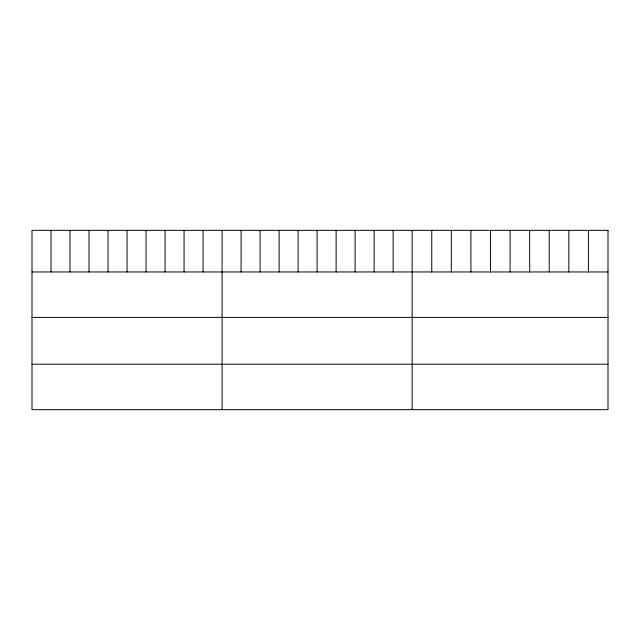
<?xml version="1.0" encoding="UTF-8"?>
<svg xmlns="http://www.w3.org/2000/svg" width="640" height="640" viewBox="0 0 640 640"><rect width="100%" height="100%" fill="white"/><g stroke="black" fill="none" stroke-linecap="round" stroke-linejoin="round"><path stroke-width="0.96" d="M32 271.952L608 271.952M32 317.392L608 317.392M32 364.216L608 364.216M588.416 230.344L588.416 271.952M568.832 230.344L568.832 271.952M549.248 230.344L549.248 271.952M529.664 230.344L529.664 271.952M510.08 230.344L510.08 271.952M490.496 230.344L490.496 271.952M470.912 230.344L470.912 271.952M451.328 230.344L451.328 271.952M431.744 230.344L431.744 271.952M412.16 230.344L412.16 409.656M393.152 230.344L393.152 271.952M374.144 230.344L374.144 271.952M355.136 230.344L355.136 271.952M336.128 230.344L336.128 271.952M317.12 230.344L317.12 271.952M298.112 230.344L298.112 271.952M279.104 230.344L279.104 271.952M260.096 230.344L260.096 271.952M241.088 230.344L241.088 271.952M222.08 230.344L222.08 409.656M203.072 230.344L203.072 271.952M184.064 230.344L184.064 271.952M165.056 230.344L165.056 271.952M146.048 230.344L146.048 271.952M127.04 230.344L127.04 271.952M108.032 230.344L108.032 271.952M89.024 230.344L89.024 271.952M70.016 230.344L70.016 271.952M51.008 230.344L51.008 271.952M608 230.344L32 230.344L32 409.656L608 409.656L608 230.344"/></g></svg>
